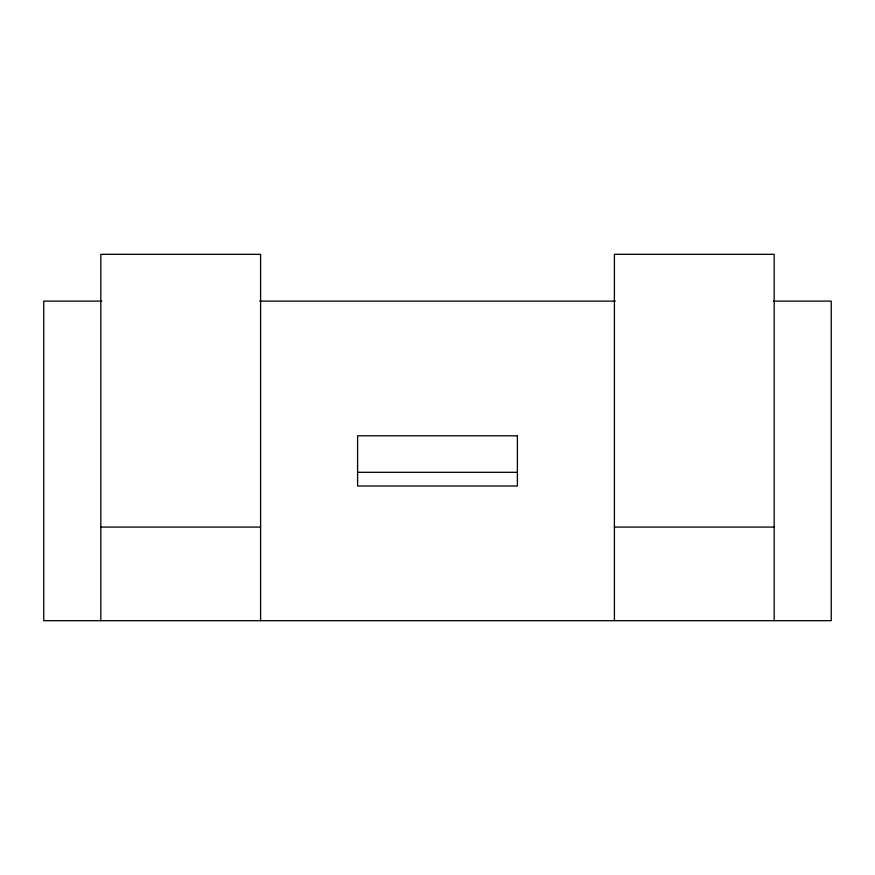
<?xml version="1.0" encoding="UTF-8"?>
<svg xmlns="http://www.w3.org/2000/svg" width="875" height="875" viewBox="0 0 875 875"><rect width="100%" height="100%" fill="white"/><g stroke="black" fill="none" stroke-linecap="round" stroke-linejoin="round"><path stroke-width="1.31" d="M101.686 301.12L43.75 301.12L43.75 620.681L831.25 620.681L831.25 301.12L773.314 301.12M259.766 301.12L615.234 301.12M357.711 472.314L517.234 472.314M100.811 527.089L260.597 527.089M614.403 527.089L774.189 527.089M774.189 620.681L774.189 254.341L614.403 254.319L614.403 620.681M260.597 620.681L260.597 254.341L100.811 254.319L100.811 620.681M517.388 435.794L357.612 435.794L357.612 486.008L517.388 486.008L517.388 435.794"/></g></svg>
